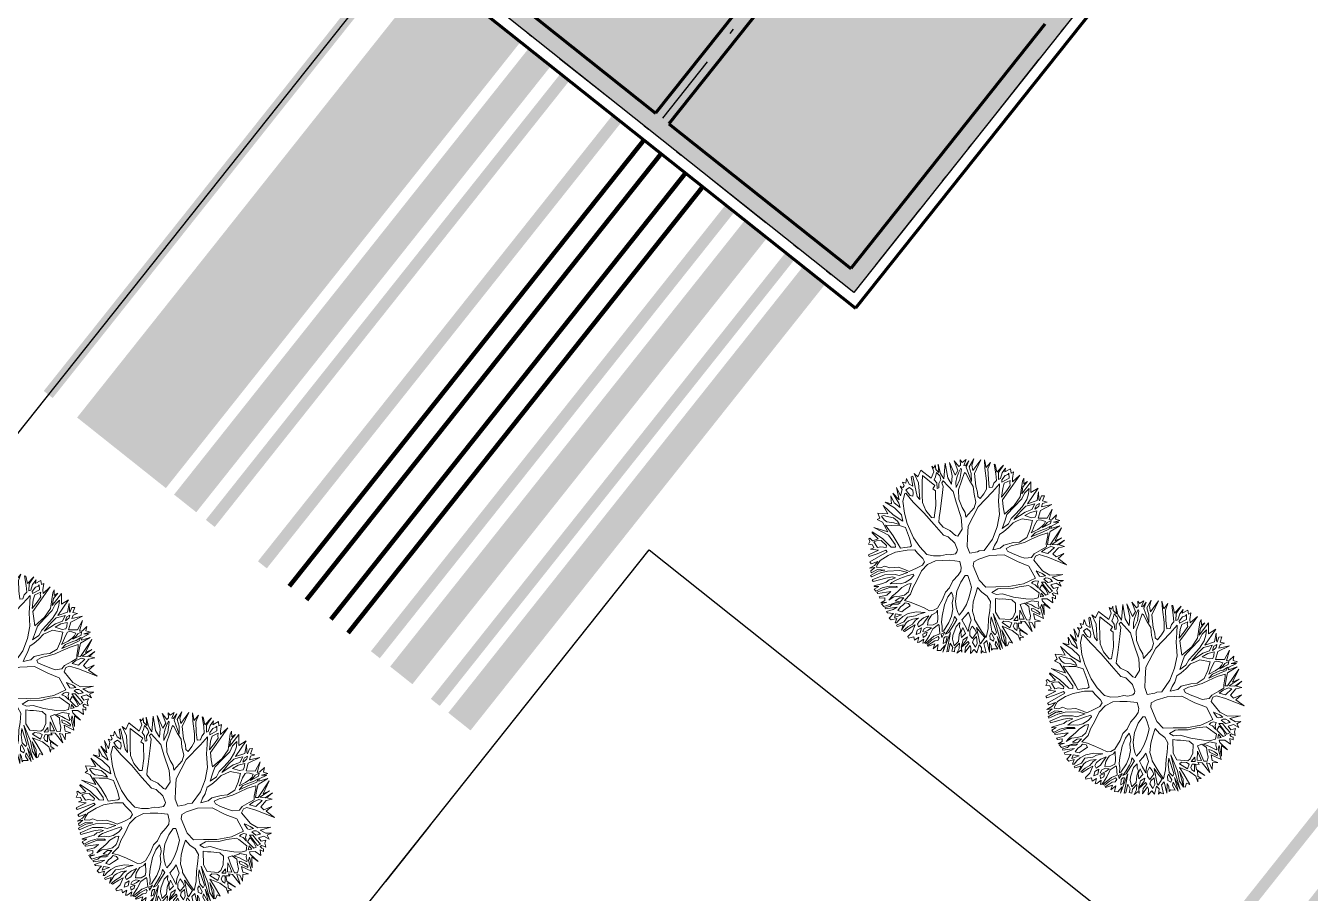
# Model space of a CAD drawing. Header units: metres. Extents: x -664657 to -643449, y -1076720 to -1062383.
# Drawn here: x -657629.28 to -657606.62, y -1068260.28 to -1068244.98 of the extents above; entities that cross this region are included whole.
import ezdxf

# ---------------------------------------------------------------- set-up
doc = ezdxf.new("R2010")
doc.units = ezdxf.units.M
doc.header["$LTSCALE"] = 0.1
doc.linetypes.add('DASHED', pattern=[19.05, 12.7, -6.35])
doc.linetypes.add('DIVIDE', pattern=[31.75, 12.7, -6.35, 0, -6.35, 0, -6.35])
doc.layers.get('0').update_dxf_attribs({"color": 8, "lineweight": 9})
doc.layers.add('AA_THER_silná', color=1, linetype='Continuous', lineweight=70)
doc.layers.add('AA_THER_STAFAZ', color=252, linetype='Continuous', lineweight=0)
for name, color, linetype in [('AA_THER_slabá', 4, 'Continuous'), ('AA_THER_srafy', 52, 'Continuous'), ('AA_THER_ZELEŇ', 53, 'Continuous'), ('AA_THER_čerchovaná', 84, 'DIVIDE'), ('AA_THER_čárkovaná', 5, 'DASHED')]:
    doc.layers.add(name, color=color, linetype=linetype)

# ---------------------------------------------------------------- blocks, each defined once
blk = doc.blocks.new('A$C0C461CEA')
for p, q in [((0.063, 0.606), (-0.009, 0.765)), ((-0.009, 0.765), (0.101, 0.706)), ((0.101, 0.706), (0.094, 0.804)), ((0.094, 0.804), (0.195, 0.61)), ((0.214, 0.725), (0.134, 0.788)), ((0.134, 0.788), (0.212, 0.751)), ((0.191, 0.795), (0.205, 0.826)), ((0.231, 0.749), (0.191, 0.795)), ((0.205, 0.826), (0.247, 0.779)), ((0.212, 0.751), (0.231, 0.749)), ((0.247, 0.779), (0.283, 0.818)), ((0.283, 0.818), (0.273, 0.766)), ((0.273, 0.766), (0.303, 0.735)), ((0.303, 0.735), (0.335, 0.855)), ((0.335, 0.855), (0.332, 0.706)), ((0.448, 0.732), (0.381, 0.832)), ((0.381, 0.832), (0.473, 0.745)), ((0.483, 0.777), (0.463, 0.845)), ((0.463, 0.845), (0.503, 0.812)), ((0.473, 0.745), (0.483, 0.777)), ((0.49, 0.711), (0.491, 0.762)), ((0.491, 0.762), (0.519, 0.739)), ((0.503, 0.812), (0.541, 0.849)), ((0.519, 0.739), (0.518, 0.634)), ((0.541, 0.849), (0.523, 0.775)), ((0.523, 0.775), (0.552, 0.829)), ((0.552, 0.829), (0.55, 0.733)), ((0.572, 0.716), (0.592, 0.82)), ((0.592, 0.82), (0.599, 0.69)), ((0.732, 0.619), (0.623, 0.824)), ((0.623, 0.824), (0.721, 0.691)), ((0.721, 0.691), (0.725, 0.772)), ((0.725, 0.772), (0.739, 0.638)), ((0.773, 0.691), (0.762, 0.79)), ((0.762, 0.79), (0.78, 0.708)), ((0.782, 0.71), (0.826, 0.755)), ((0.826, 0.755), (0.807, 0.687)), ((-0.25, 0.553), (-0.251, 0.627)), ((-0.251, 0.627), (-0.205, 0.61)), ((-0.205, 0.61), (-0.205, 0.641)), ((-0.205, 0.641), (-0.143, 0.596)), ((-0.143, 0.596), (-0.108, 0.579)), ((-0.108, 0.579), (-0.136, 0.688)), ((-0.136, 0.688), (-0.031, 0.479)), ((-0.062, 0.681), (-0.084, 0.71)), ((-0.084, 0.71), (-0.025, 0.681)), ((0.086, 0.573), (-0.062, 0.681)), ((-0.025, 0.681), (-0.029, 0.73)), ((-0.029, 0.73), (-0.001, 0.656)), ((-0.001, 0.656), (0.063, 0.606)), ((0.049, 0.709), (0.1, 0.674)), ((0.071, 0.64), (0.049, 0.709)), ((0.115, 0.58), (0.071, 0.64)), ((0.1, 0.674), (0.148, 0.626)), ((0.148, 0.626), (0.198, 0.54)), ((0.195, 0.61), (0.214, 0.725)), ((0.212, 0.581), (0.226, 0.644)), ((0.226, 0.644), (0.236, 0.684)), ((0.236, 0.684), (0.278, 0.625)), ((0.256, 0.734), (0.28, 0.713)), ((0.257, 0.695), (0.256, 0.734)), ((0.272, 0.676), (0.257, 0.695)), ((0.278, 0.625), (0.267, 0.543)), ((0.291, 0.657), (0.272, 0.676)), ((0.28, 0.713), (0.29, 0.678)), ((0.29, 0.678), (0.291, 0.657)), ((0.298, 0.594), (0.316, 0.668)), ((0.299, 0.519), (0.298, 0.594)), ((0.316, 0.668), (0.354, 0.641)), ((0.332, 0.706), (0.398, 0.641)), ((0.354, 0.641), (0.373, 0.618)), ((0.373, 0.618), (0.359, 0.578)), ((0.398, 0.641), (0.448, 0.732)), ((0.419, 0.639), (0.417, 0.618)), ((0.417, 0.618), (0.449, 0.568)), ((0.438, 0.663), (0.419, 0.639)), ((0.471, 0.697), (0.438, 0.663)), ((0.482, 0.682), (0.471, 0.697)), ((0.492, 0.669), (0.482, 0.682)), ((0.505, 0.682), (0.49, 0.711)), ((0.503, 0.634), (0.492, 0.669)), ((0.512, 0.575), (0.503, 0.634)), ((0.518, 0.634), (0.505, 0.682)), ((0.53, 0.531), (0.539, 0.622)), ((0.539, 0.622), (0.547, 0.66)), ((0.544, 0.723), (0.568, 0.689)), ((0.547, 0.66), (0.544, 0.723)), ((0.55, 0.733), (0.572, 0.716)), ((0.562, 0.609), (0.551, 0.471)), ((0.568, 0.689), (0.562, 0.609)), ((0.6, 0.66), (0.581, 0.563)), ((0.599, 0.69), (0.656, 0.641)), ((0.629, 0.644), (0.6, 0.66)), ((0.699, 0.587), (0.629, 0.644)), ((0.656, 0.641), (0.716, 0.594)), ((0.716, 0.594), (0.732, 0.619)), ((0.739, 0.638), (0.773, 0.691)), ((0.756, 0.617), (0.75, 0.55)), ((0.785, 0.647), (0.756, 0.617)), ((0.78, 0.708), (0.782, 0.71)), ((0.811, 0.549), (0.785, 0.647)), ((0.807, 0.687), (0.84, 0.599)), ((0.84, 0.599), (0.888, 0.613)), ((1.024, 0.679), (0.847, 0.53)), ((0.888, 0.613), (0.897, 0.711)), ((0.897, 0.711), (0.915, 0.627)), ((0.915, 0.627), (1.024, 0.679)), ((-0.394, 0.388), (-0.424, 0.459)), ((-0.424, 0.459), (-0.372, 0.399)), ((-0.386, 0.487), (-0.377, 0.497)), ((-0.28, 0.452), (-0.386, 0.487)), ((-0.377, 0.497), (-0.291, 0.473)), ((-0.291, 0.473), (-0.326, 0.577)), ((-0.326, 0.577), (-0.279, 0.488)), ((-0.256, 0.522), (-0.284, 0.582)), ((-0.284, 0.582), (-0.25, 0.553)), ((-0.209, 0.421), (-0.28, 0.452)), ((-0.279, 0.488), (-0.209, 0.448)), ((-0.207, 0.472), (-0.256, 0.522)), ((-0.215, 0.587), (-0.164, 0.562)), ((-0.208, 0.57), (-0.215, 0.587)), ((-0.212, 0.536), (-0.208, 0.57)), ((-0.186, 0.48), (-0.212, 0.536)), ((-0.209, 0.448), (-0.207, 0.472)), ((-0.163, 0.47), (-0.186, 0.48)), ((-0.164, 0.562), (-0.163, 0.47)), ((-0.134, 0.562), (-0.138, 0.487)), ((-0.138, 0.487), (-0.095, 0.443)), ((-0.111, 0.544), (-0.134, 0.562)), ((-0.084, 0.536), (-0.111, 0.544)), ((-0.095, 0.443), (-0.013, 0.385)), ((-0.05, 0.471), (-0.084, 0.536)), ((-0.013, 0.385), (-0.05, 0.471)), ((-0.031, 0.479), (0.019, 0.379)), ((0.141, 0.467), (0.086, 0.573)), ((0.154, 0.458), (0.115, 0.58)), ((0.175, 0.322), (0.141, 0.467)), ((0.193, 0.345), (0.154, 0.458)), ((0.198, 0.54), (0.234, 0.438)), ((0.236, 0.499), (0.212, 0.581)), ((0.281, 0.388), (0.236, 0.499)), ((0.267, 0.543), (0.281, 0.388)), ((0.359, 0.578), (0.299, 0.519)), ((0.318, 0.477), (0.314, 0.414)), ((0.392, 0.572), (0.318, 0.477)), ((0.469, 0.501), (0.392, 0.572)), ((0.449, 0.568), (0.492, 0.518)), ((0.532, 0.422), (0.469, 0.501)), ((0.492, 0.518), (0.511, 0.491)), ((0.511, 0.491), (0.512, 0.575)), ((0.551, 0.471), (0.53, 0.531)), ((0.574, 0.456), (0.571, 0.374)), ((0.581, 0.563), (0.574, 0.456)), ((0.735, 0.569), (0.699, 0.587)), ((0.736, 0.502), (0.735, 0.569)), ((0.738, 0.409), (0.736, 0.502)), ((0.75, 0.55), (0.759, 0.494)), ((0.759, 0.494), (0.811, 0.549)), ((0.772, 0.454), (0.768, 0.41)), ((0.847, 0.53), (0.772, 0.454)), ((0.955, 0.401), (1.039, 0.454)), ((1.039, 0.454), (1.103, 0.589)), ((1.103, 0.589), (1.074, 0.465)), ((1.074, 0.465), (1.137, 0.506)), ((1.117, 0.447), (1.085, 0.438)), ((1.102, 0.394), (1.117, 0.447)), ((1.137, 0.506), (1.166, 0.562)), ((1.154, 0.472), (1.142, 0.409)), ((1.213, 0.508), (1.154, 0.472)), ((1.166, 0.562), (1.164, 0.508)), ((1.164, 0.508), (1.213, 0.508)), ((1.193, 0.416), (1.206, 0.47)), ((1.206, 0.47), (1.232, 0.441)), ((-0.495, 0.221), (-0.55, 0.309)), ((-0.55, 0.309), (-0.495, 0.256)), ((-0.436, 0.238), (-0.503, 0.376)), ((-0.503, 0.376), (-0.397, 0.235)), ((-0.394, 0.371), (-0.482, 0.412)), ((-0.482, 0.412), (-0.394, 0.388)), ((-0.256, 0.32), (-0.394, 0.371)), ((-0.372, 0.399), (-0.265, 0.347)), ((-0.265, 0.347), (-0.176, 0.312)), ((-0.174, 0.275), (-0.256, 0.32)), ((-0.194, 0.381), (-0.209, 0.421)), ((-0.162, 0.346), (-0.194, 0.381)), ((-0.176, 0.312), (-0.162, 0.346)), ((-0.157, 0.436), (-0.114, 0.321)), ((-0.081, 0.391), (-0.157, 0.436)), ((-0.114, 0.321), (-0.04, 0.095)), ((0.012, 0.333), (-0.081, 0.391)), ((0.154, 0.269), (0.012, 0.333)), ((0.019, 0.379), (0.096, 0.349)), ((0.096, 0.349), (0.175, 0.322)), ((0.24, 0.295), (0.193, 0.345)), ((0.234, 0.438), (0.258, 0.367)), ((0.308, 0.222), (0.24, 0.295)), ((0.258, 0.367), (0.296, 0.309)), ((0.296, 0.309), (0.308, 0.222)), ((0.314, 0.414), (0.309, 0.363)), ((0.309, 0.363), (0.334, 0.286)), ((0.513, 0.258), (0.54, 0.324)), ((0.54, 0.324), (0.532, 0.422)), ((0.571, 0.374), (0.551, 0.283)), ((0.731, 0.289), (0.76, 0.363)), ((0.76, 0.363), (0.738, 0.409)), ((0.768, 0.41), (0.8, 0.37)), ((0.8, 0.37), (0.955, 0.401)), ((0.943, 0.354), (0.922, 0.336)), ((0.922, 0.336), (0.992, 0.342)), ((0.983, 0.384), (0.943, 0.354)), ((1.022, 0.404), (0.983, 0.384)), ((0.992, 0.342), (1.008, 0.359)), ((1.008, 0.359), (1.022, 0.404)), ((1.04, 0.305), (1.019, 0.28)), ((1.065, 0.28), (1.04, 0.305)), ((1.06, 0.421), (1.046, 0.396)), ((1.046, 0.396), (1.046, 0.37)), ((1.046, 0.37), (1.102, 0.394)), ((1.085, 0.438), (1.06, 0.421)), ((1.084, 0.364), (1.065, 0.329)), ((1.065, 0.329), (1.216, 0.353)), ((1.151, 0.377), (1.084, 0.364)), ((1.115, 0.327), (1.094, 0.318)), ((1.094, 0.318), (1.123, 0.272)), ((1.157, 0.334), (1.115, 0.327)), ((1.123, 0.272), (1.221, 0.303)), ((1.142, 0.409), (1.193, 0.416)), ((1.216, 0.393), (1.151, 0.377)), ((1.223, 0.332), (1.157, 0.334)), ((1.216, 0.353), (1.216, 0.393)), ((1.221, 0.303), (1.223, 0.332)), ((1.232, 0.441), (1.276, 0.429)), ((1.265, 0.299), (1.236, 0.242)), ((1.276, 0.429), (1.239, 0.399)), ((1.239, 0.399), (1.239, 0.378)), ((1.239, 0.378), (1.266, 0.383)), ((1.336, 0.335), (1.265, 0.299)), ((1.266, 0.383), (1.281, 0.398)), ((1.308, 0.383), (1.275, 0.358)), ((1.275, 0.358), (1.336, 0.335)), ((1.281, 0.398), (1.308, 0.383)), ((-0.612, 0.165), (-0.577, 0.172)), ((-0.557, 0.142), (-0.612, 0.165)), ((-0.577, 0.172), (-0.583, 0.229)), ((-0.583, 0.229), (-0.536, 0.174)), ((-0.526, 0.187), (-0.556, 0.247)), ((-0.556, 0.247), (-0.505, 0.187)), ((-0.536, 0.174), (-0.526, 0.187)), ((-0.505, 0.187), (-0.335, 0.163)), ((-0.495, 0.256), (-0.436, 0.238)), ((-0.415, 0.205), (-0.495, 0.221)), ((-0.444, 0.15), (-0.46, 0.141)), ((-0.353, 0.149), (-0.444, 0.15)), ((-0.335, 0.163), (-0.415, 0.205)), ((-0.397, 0.235), (-0.263, 0.181)), ((-0.273, 0.155), (-0.353, 0.149)), ((-0.191, 0.121), (-0.273, 0.155)), ((-0.263, 0.181), (-0.194, 0.167)), ((-0.194, 0.167), (-0.145, 0.146)), ((-0.142, 0.224), (-0.174, 0.275)), ((-0.145, 0.146), (-0.114, 0.159)), ((-0.114, 0.159), (-0.142, 0.224)), ((0.266, 0.178), (0.154, 0.269)), ((0.364, 0.065), (0.266, 0.178)), ((0.334, 0.286), (0.348, 0.221)), ((0.348, 0.221), (0.354, 0.16)), ((0.354, 0.16), (0.409, 0.103)), ((0.485, 0.148), (0.513, 0.258)), ((0.498, 0.096), (0.485, 0.148)), ((0.534, 0.218), (0.533, 0.155)), ((0.533, 0.155), (0.567, 0.153)), ((0.551, 0.283), (0.534, 0.218)), ((0.567, 0.153), (0.619, 0.192)), ((0.726, 0.197), (0.588, 0.099)), ((0.619, 0.192), (0.694, 0.255)), ((0.694, 0.255), (0.731, 0.289)), ((0.834, 0.289), (0.726, 0.197)), ((0.992, 0.29), (0.834, 0.289)), ((0.985, 0.138), (0.99, 0.219)), ((0.99, 0.219), (0.992, 0.29)), ((1.029, 0.181), (0.99, 0.078)), ((1.019, 0.28), (1.014, 0.25)), ((1.014, 0.25), (1.022, 0.223)), ((1.022, 0.223), (1.057, 0.251)), ((1.054, 0.196), (1.029, 0.181)), ((1.161, 0.247), (1.054, 0.196)), ((1.057, 0.251), (1.11, 0.266)), ((1.11, 0.266), (1.065, 0.28)), ((1.15, 0.081), (1.193, 0.151)), ((1.207, 0.21), (1.161, 0.247)), ((1.221, 0.277), (1.173, 0.268)), ((1.173, 0.268), (1.209, 0.239)), ((1.193, 0.151), (1.207, 0.21)), ((1.249, 0.194), (1.201, 0.132)), ((1.209, 0.239), (1.221, 0.277)), ((1.236, 0.242), (1.263, 0.236)), ((1.268, 0.179), (1.249, 0.194)), ((1.263, 0.236), (1.379, 0.275)), ((1.314, 0.169), (1.268, 0.179)), ((1.277, 0.128), (1.319, 0.158)), ((1.411, 0.18), (1.289, 0.213)), ((1.289, 0.213), (1.317, 0.184)), ((1.379, 0.275), (1.301, 0.236)), ((1.301, 0.236), (1.411, 0.18)), ((1.319, 0.158), (1.314, 0.169)), ((1.317, 0.184), (1.443, 0.155)), ((1.367, 0.149), (1.327, 0.131)), ((1.443, 0.155), (1.34, 0.081)), ((1.384, 0.138), (1.367, 0.149)), ((-0.493, -0.002), (-0.644, 0.041)), ((-0.644, 0.041), (-0.485, 0.03)), ((-0.635, 0.101), (-0.551, 0.117)), ((-0.519, 0.086), (-0.635, 0.101)), ((-0.551, 0.117), (-0.557, 0.142)), ((-0.509, 0.126), (-0.526, 0.126)), ((-0.526, 0.126), (-0.492, 0.08)), ((-0.485, 0.03), (-0.519, 0.086)), ((-0.416, 0.057), (-0.509, 0.126)), ((-0.492, 0.08), (-0.453, 0.038)), ((-0.46, 0.141), (-0.318, -0.013)), ((-0.453, 0.038), (-0.411, 0.003)), ((-0.354, -0.026), (-0.416, 0.057)), ((-0.411, 0.003), (-0.354, -0.026)), ((-0.099, 0.096), (-0.191, 0.121)), ((-0.05, 0.048), (-0.099, 0.096)), ((0, -0.086), (-0.05, 0.048)), ((-0.04, 0.095), (0.101, -0.11)), ((0.435, -0.079), (0.364, 0.065)), ((0.409, 0.103), (0.439, 0.053)), ((0.439, 0.053), (0.476, 0.01)), ((0.476, 0.01), (0.498, 0.096)), ((0.588, 0.099), (0.514, -0.053)), ((0.934, -0.024), (0.985, 0.138)), ((0.99, 0.078), (0.966, -0.017)), ((1.064, -0.035), (1.15, 0.081)), ((1.184, 0.044), (1.176, -0.007)), ((1.242, 0.072), (1.184, 0.044)), ((1.201, 0.118), (1.192, 0.06)), ((1.192, 0.06), (1.242, 0.105)), ((1.201, 0.132), (1.201, 0.118)), ((1.242, 0.105), (1.277, 0.128)), ((1.297, 0.051), (1.242, 0.072)), ((1.294, 0.108), (1.276, 0.086)), ((1.276, 0.086), (1.305, 0.077)), ((1.327, 0.131), (1.294, 0.108)), ((1.347, 0.037), (1.297, 0.051)), ((1.305, 0.077), (1.384, 0.138)), ((1.34, 0.081), (1.406, 0.061)), ((1.386, 0.006), (1.347, 0.037)), ((1.367, -0.026), (1.386, 0.006)), ((1.421, 0.016), (1.398, -0.011)), ((1.406, 0.061), (1.454, 0.109)), ((1.495, 0.013), (1.421, 0.016)), ((1.454, 0.109), (1.431, 0.05)), ((1.431, 0.05), (1.495, 0.013)), ((-0.701, -0.157), (-0.672, -0.144)), ((-0.672, -0.144), (-0.697, -0.115)), ((-0.697, -0.115), (-0.649, -0.134)), ((-0.599, -0.118), (-0.687, -0.081)), ((-0.687, -0.081), (-0.582, -0.108)), ((-0.508, -0.101), (-0.659, -0.004)), ((-0.659, -0.004), (-0.5, -0.057)), ((-0.649, -0.134), (-0.599, -0.118)), ((-0.561, -0.129), (-0.611, -0.142)), ((-0.611, -0.142), (-0.575, -0.175)), ((-0.582, -0.108), (-0.544, -0.105)), ((-0.519, -0.137), (-0.561, -0.129)), ((-0.544, -0.105), (-0.508, -0.101)), ((-0.491, -0.179), (-0.519, -0.137)), ((-0.5, -0.057), (-0.412, -0.054)), ((-0.412, -0.054), (-0.493, -0.002)), ((-0.33, -0.078), (-0.491, -0.12)), ((-0.491, -0.12), (-0.481, -0.145)), ((-0.481, -0.145), (-0.435, -0.149)), ((-0.208, -0.104), (-0.33, -0.078)), ((-0.318, -0.013), (-0.221, -0.06)), ((-0.221, -0.06), (-0.118, -0.072)), ((-0.023, -0.134), (-0.208, -0.104)), ((-0.118, -0.072), (-0.051, -0.067)), ((-0.051, -0.067), (0, -0.086)), ((0.101, -0.19), (-0.023, -0.134)), ((0.101, -0.11), (0.215, -0.18)), ((0.412, -0.132), (0.435, -0.079)), ((0.412, -0.157), (0.412, -0.132)), ((0.514, -0.053), (0.492, -0.182)), ((0.864, -0.159), (0.934, -0.024)), ((0.908, -0.119), (0.897, -0.15)), ((0.966, -0.017), (0.908, -0.119)), ((0.946, -0.198), (0.973, -0.127)), ((0.973, -0.127), (1.064, -0.035)), ((1.084, -0.067), (1.026, -0.151)), ((1.138, -0.047), (1.084, -0.067)), ((1.225, -0.095), (1.138, -0.047)), ((1.176, -0.007), (1.277, -0.02)), ((1.271, -0.153), (1.225, -0.095)), ((1.231, -0.04), (1.321, -0.091)), ((1.289, -0.041), (1.231, -0.04)), ((1.277, -0.02), (1.367, -0.026)), ((1.324, -0.116), (1.277, -0.096)), ((1.277, -0.096), (1.303, -0.157)), ((1.346, -0.047), (1.289, -0.041)), ((1.303, -0.157), (1.324, -0.116)), ((1.321, -0.091), (1.346, -0.047)), ((1.347, -0.14), (1.333, -0.161)), ((1.374, -0.053), (1.346, -0.093)), ((1.346, -0.093), (1.374, -0.091)), ((1.368, -0.148), (1.347, -0.14)), ((1.374, -0.091), (1.353, -0.129)), ((1.353, -0.129), (1.41, -0.147)), ((1.514, -0.029), (1.374, -0.053)), ((1.398, -0.011), (1.514, -0.029)), ((1.41, -0.147), (1.519, -0.094)), ((1.519, -0.094), (1.431, -0.145)), ((1.431, -0.145), (1.486, -0.17)), ((-0.721, -0.288), (-0.583, -0.227)), ((-0.67, -0.354), (-0.721, -0.288)), ((-0.634, -0.167), (-0.701, -0.157)), ((-0.49, -0.229), (-0.658, -0.302)), ((-0.583, -0.227), (-0.634, -0.167)), ((-0.575, -0.175), (-0.552, -0.204)), ((-0.552, -0.204), (-0.506, -0.197)), ((-0.506, -0.197), (-0.448, -0.22)), ((-0.444, -0.203), (-0.491, -0.179)), ((-0.465, -0.267), (-0.49, -0.229)), ((-0.431, -0.251), (-0.465, -0.267)), ((-0.448, -0.22), (-0.444, -0.203)), ((-0.435, -0.149), (-0.35, -0.207)), ((-0.402, -0.266), (-0.431, -0.251)), ((-0.281, -0.328), (-0.402, -0.266)), ((-0.35, -0.207), (-0.2, -0.314)), ((0.046, -0.318), (0.128, -0.29)), ((0.147, -0.271), (0.101, -0.19)), ((0.128, -0.29), (0.147, -0.271)), ((0.215, -0.18), (0.302, -0.23)), ((0.302, -0.23), (0.386, -0.241)), ((0.386, -0.241), (0.412, -0.157)), ((0.492, -0.182), (0.493, -0.246)), ((0.493, -0.246), (0.533, -0.274)), ((0.533, -0.274), (0.71, -0.29)), ((0.71, -0.29), (0.814, -0.262)), ((0.814, -0.262), (0.864, -0.159)), ((0.897, -0.15), (0.901, -0.228)), ((0.901, -0.228), (0.946, -0.198)), ((0.914, -0.295), (0.987, -0.292)), ((1.009, -0.187), (0.98, -0.225)), ((0.98, -0.225), (1.12, -0.297)), ((0.987, -0.292), (1.076, -0.35)), ((1.026, -0.151), (1.009, -0.187)), ((1.12, -0.297), (1.208, -0.294)), ((1.208, -0.294), (1.276, -0.187)), ((1.287, -0.212), (1.256, -0.26)), ((1.256, -0.26), (1.262, -0.288)), ((1.262, -0.288), (1.356, -0.236)), ((1.276, -0.187), (1.271, -0.153)), ((1.318, -0.192), (1.287, -0.212)), ((1.394, -0.229), (1.298, -0.308)), ((1.356, -0.236), (1.318, -0.192)), ((1.333, -0.161), (1.36, -0.194)), ((1.36, -0.194), (1.389, -0.194)), ((1.4, -0.166), (1.368, -0.148)), ((1.389, -0.194), (1.421, -0.179)), ((1.476, -0.191), (1.394, -0.229)), ((1.421, -0.179), (1.4, -0.166)), ((1.541, -0.201), (1.476, -0.191)), ((1.486, -0.17), (1.527, -0.148)), ((1.527, -0.148), (1.511, -0.184)), ((1.511, -0.184), (1.541, -0.201)), ((-0.722, -0.374), (-0.67, -0.354)), ((-0.605, -0.381), (-0.722, -0.374)), ((-0.705, -0.422), (-0.705, -0.403)), ((-0.705, -0.403), (-0.475, -0.468)), ((-0.602, -0.457), (-0.705, -0.422)), ((-0.658, -0.302), (-0.588, -0.343)), ((-0.429, -0.459), (-0.605, -0.381)), ((-0.588, -0.343), (-0.459, -0.411)), ((-0.459, -0.411), (-0.383, -0.446)), ((-0.284, -0.456), (-0.182, -0.436)), ((-0.167, -0.411), (-0.281, -0.328)), ((-0.2, -0.314), (-0.141, -0.358)), ((-0.182, -0.436), (-0.167, -0.411)), ((-0.141, -0.358), (-0.098, -0.387)), ((0.06, -0.41), (-0.099, -0.448)), ((-0.098, -0.387), (-0.025, -0.371)), ((-0.025, -0.371), (0.046, -0.318)), ((0.101, -0.37), (0.06, -0.41)), ((0.202, -0.337), (0.101, -0.37)), ((0.284, -0.347), (0.202, -0.337)), ((0.301, -0.364), (0.284, -0.347)), ((0.295, -0.448), (0.313, -0.389)), ((0.313, -0.389), (0.301, -0.364)), ((0.414, -0.386), (0.348, -0.481)), ((0.482, -0.404), (0.414, -0.386)), ((0.518, -0.429), (0.482, -0.404)), ((0.544, -0.477), (0.518, -0.429)), ((0.601, -0.382), (0.587, -0.408)), ((0.587, -0.408), (0.628, -0.487)), ((0.66, -0.39), (0.601, -0.382)), ((0.74, -0.406), (0.66, -0.39)), ((0.768, -0.431), (0.74, -0.406)), ((0.831, -0.489), (0.768, -0.431)), ((0.773, -0.347), (0.846, -0.329)), ((0.833, -0.407), (0.773, -0.347)), ((0.896, -0.469), (0.833, -0.407)), ((0.846, -0.329), (0.914, -0.295)), ((1.076, -0.35), (1.146, -0.402)), ((1.322, -0.346), (1.122, -0.328)), ((1.122, -0.328), (1.314, -0.377)), ((1.146, -0.366), (1.331, -0.398)), ((1.205, -0.406), (1.146, -0.366)), ((1.146, -0.402), (1.247, -0.462)), ((1.293, -0.438), (1.205, -0.406)), ((1.35, -0.423), (1.293, -0.438)), ((1.298, -0.308), (1.389, -0.301)), ((1.314, -0.377), (1.526, -0.421)), ((1.436, -0.382), (1.322, -0.346)), ((1.331, -0.398), (1.35, -0.423)), ((1.439, -0.334), (1.334, -0.329)), ((1.334, -0.329), (1.521, -0.375)), ((1.526, -0.421), (1.375, -0.412)), ((1.375, -0.412), (1.53, -0.449)), ((1.389, -0.301), (1.527, -0.295)), ((1.521, -0.375), (1.436, -0.382)), ((1.513, -0.369), (1.439, -0.334)), ((1.527, -0.295), (1.496, -0.321)), ((1.496, -0.321), (1.528, -0.358)), ((1.528, -0.358), (1.513, -0.369)), ((-0.671, -0.512), (-0.715, -0.477)), ((-0.715, -0.477), (-0.643, -0.483)), ((-0.697, -0.539), (-0.671, -0.512)), ((-0.651, -0.541), (-0.697, -0.539)), ((-0.67, -0.585), (-0.643, -0.564)), ((-0.628, -0.583), (-0.67, -0.585)), ((-0.643, -0.564), (-0.651, -0.541)), ((-0.643, -0.483), (-0.602, -0.457)), ((-0.569, -0.633), (-0.628, -0.583)), ((-0.562, -0.478), (-0.608, -0.497)), ((-0.608, -0.497), (-0.603, -0.545)), ((-0.603, -0.545), (-0.555, -0.54)), ((-0.569, -0.566), (-0.571, -0.578)), ((-0.571, -0.578), (-0.503, -0.638)), ((-0.439, -0.537), (-0.569, -0.566)), ((-0.528, -0.49), (-0.562, -0.478)), ((-0.555, -0.54), (-0.523, -0.534)), ((-0.5, -0.512), (-0.528, -0.49)), ((-0.523, -0.534), (-0.5, -0.512)), ((-0.475, -0.468), (-0.429, -0.459)), ((-0.274, -0.489), (-0.439, -0.537)), ((-0.383, -0.446), (-0.284, -0.456)), ((-0.099, -0.448), (-0.274, -0.489)), ((0.215, -0.623), (0.252, -0.551)), ((0.252, -0.551), (0.271, -0.484)), ((0.271, -0.484), (0.295, -0.448)), ((0.309, -0.559), (0.276, -0.629)), ((0.348, -0.481), (0.309, -0.559)), ((0.574, -0.561), (0.544, -0.477)), ((0.627, -0.632), (0.574, -0.561)), ((0.628, -0.487), (0.7, -0.576)), ((0.7, -0.576), (0.793, -0.643)), ((0.885, -0.552), (0.831, -0.489)), ((0.927, -0.618), (0.885, -0.552)), ((0.987, -0.527), (0.896, -0.469)), ((0.973, -0.572), (1.072, -0.589)), ((0.997, -0.622), (0.973, -0.572)), ((1.063, -0.541), (0.987, -0.527)), ((1.084, -0.55), (1.063, -0.541)), ((1.072, -0.589), (1.119, -0.642)), ((1.24, -0.542), (1.084, -0.55)), ((1.271, -0.556), (1.173, -0.572)), ((1.173, -0.572), (1.345, -0.623)), ((1.328, -0.531), (1.24, -0.542)), ((1.247, -0.462), (1.328, -0.531)), ((1.32, -0.545), (1.271, -0.556)), ((1.308, -0.455), (1.382, -0.454)), ((1.323, -0.478), (1.308, -0.455)), ((1.362, -0.62), (1.32, -0.545)), ((1.367, -0.498), (1.323, -0.478)), ((1.492, -0.575), (1.361, -0.539)), ((1.361, -0.539), (1.376, -0.585)), ((1.403, -0.475), (1.367, -0.498)), ((1.376, -0.585), (1.48, -0.613)), ((1.382, -0.454), (1.403, -0.475)), ((1.434, -0.521), (1.395, -0.521)), ((1.395, -0.521), (1.492, -0.575)), ((1.53, -0.449), (1.415, -0.452)), ((1.415, -0.452), (1.445, -0.477)), ((1.485, -0.543), (1.434, -0.521)), ((1.445, -0.477), (1.505, -0.474)), ((1.505, -0.474), (1.477, -0.522)), ((1.477, -0.522), (1.485, -0.543)), ((-0.537, -0.67), (-0.676, -0.63)), ((-0.676, -0.63), (-0.569, -0.633)), ((-0.639, -0.698), (-0.537, -0.67)), ((-0.507, -0.691), (-0.639, -0.698)), ((-0.54, -0.767), (-0.622, -0.732)), ((-0.622, -0.732), (-0.532, -0.735)), ((-0.532, -0.735), (-0.456, -0.699)), ((-0.456, -0.699), (-0.507, -0.691)), ((-0.503, -0.638), (-0.373, -0.687)), ((-0.374, -0.724), (-0.483, -0.76)), ((-0.302, -0.746), (-0.374, -0.724)), ((-0.373, -0.687), (-0.256, -0.714)), ((-0.256, -0.714), (-0.076, -0.727)), ((-0.076, -0.727), (0.048, -0.713)), ((0.048, -0.713), (0.165, -0.682)), ((0.165, -0.682), (0.215, -0.623)), ((0.276, -0.629), (0.273, -0.73)), ((0.273, -0.73), (0.303, -0.824)), ((0.648, -0.697), (0.627, -0.632)), ((0.706, -0.765), (0.648, -0.697)), ((0.68, -0.635), (0.71, -0.698)), ((0.723, -0.641), (0.68, -0.635)), ((0.71, -0.698), (0.771, -0.775)), ((0.755, -0.654), (0.723, -0.641)), ((0.793, -0.687), (0.755, -0.654)), ((0.793, -0.643), (0.86, -0.669)), ((0.861, -0.713), (0.793, -0.687)), ((0.86, -0.669), (0.919, -0.683)), ((0.923, -0.765), (0.861, -0.713)), ((0.919, -0.683), (0.953, -0.683)), ((0.953, -0.683), (0.927, -0.618)), ((0.943, -0.738), (0.987, -0.729)), ((0.987, -0.729), (1.026, -0.796)), ((1.018, -0.681), (0.997, -0.622)), ((1.087, -0.68), (1.018, -0.681)), ((1.033, -0.716), (1.053, -0.774)), ((1.078, -0.743), (1.033, -0.716)), ((1.171, -0.679), (1.087, -0.68)), ((1.099, -0.713), (1.174, -0.717)), ((1.139, -0.759), (1.099, -0.713)), ((1.119, -0.642), (1.171, -0.679)), ((1.135, -0.61), (1.181, -0.601)), ((1.169, -0.658), (1.135, -0.61)), ((1.218, -0.683), (1.169, -0.658)), ((1.174, -0.717), (1.193, -0.78)), ((1.181, -0.601), (1.228, -0.603)), ((1.262, -0.674), (1.218, -0.683)), ((1.22, -0.716), (1.225, -0.775)), ((1.246, -0.741), (1.22, -0.716)), ((1.228, -0.603), (1.262, -0.674)), ((1.339, -0.652), (1.266, -0.621)), ((1.266, -0.621), (1.279, -0.67)), ((1.292, -0.73), (1.269, -0.733)), ((1.269, -0.733), (1.293, -0.833)), ((1.279, -0.67), (1.304, -0.696)), ((1.314, -0.791), (1.292, -0.73)), ((1.304, -0.696), (1.367, -0.69)), ((1.351, -0.74), (1.321, -0.736)), ((1.321, -0.736), (1.366, -0.826)), ((1.367, -0.69), (1.339, -0.652)), ((1.345, -0.623), (1.362, -0.62)), ((1.404, -0.631), (1.364, -0.641)), ((1.364, -0.641), (1.432, -0.706)), ((1.432, -0.706), (1.386, -0.715)), ((1.386, -0.715), (1.406, -0.775)), ((1.457, -0.664), (1.404, -0.631)), ((1.461, -0.634), (1.444, -0.636)), ((1.444, -0.636), (1.457, -0.664)), ((1.48, -0.613), (1.461, -0.634)), ((-0.483, -0.76), (-0.59, -0.822)), ((-0.59, -0.822), (-0.54, -0.767)), ((-0.568, -0.862), (-0.416, -0.81)), ((-0.457, -0.859), (-0.568, -0.862)), ((-0.519, -0.958), (-0.457, -0.859)), ((-0.388, -0.824), (-0.446, -0.892)), ((-0.416, -0.81), (-0.302, -0.746)), ((-0.329, -0.8), (-0.388, -0.824)), ((-0.381, -0.913), (-0.335, -0.847)), ((-0.335, -0.847), (-0.287, -0.798)), ((-0.287, -0.798), (-0.329, -0.8)), ((-0.283, -0.813), (-0.322, -0.887)), ((-0.221, -0.753), (-0.283, -0.813)), ((-0.092, -0.771), (-0.221, -0.753)), ((-0.004, -0.791), (-0.092, -0.771)), ((-0.04, -0.918), (-0.024, -0.869)), ((0.014, -0.86), (-0.027, -0.987)), ((-0.024, -0.869), (-0.002, -0.812)), ((-0.002, -0.812), (-0.004, -0.791)), ((0.055, -0.78), (0.014, -0.86)), ((0.103, -0.771), (0.055, -0.78)), ((0.185, -0.745), (0.103, -0.771)), ((0.227, -0.745), (0.185, -0.745)), ((0.25, -0.786), (0.227, -0.745)), ((0.243, -0.953), (0.249, -0.862)), ((0.249, -0.862), (0.25, -0.786)), ((0.303, -0.824), (0.376, -0.924)), ((0.766, -0.864), (0.706, -0.765)), ((0.766, -0.918), (0.766, -0.864)), ((0.771, -0.775), (0.873, -0.86)), ((0.789, -0.874), (0.884, -0.921)), ((0.804, -0.903), (0.789, -0.874)), ((0.873, -0.86), (0.932, -0.9)), ((0.975, -0.826), (0.923, -0.765)), ((0.979, -0.769), (0.943, -0.738)), ((1.031, -0.928), (0.975, -0.826)), ((1.005, -0.804), (0.979, -0.769)), ((1.045, -0.869), (1.005, -0.804)), ((1.026, -0.796), (1.051, -0.84)), ((1.075, -0.925), (1.045, -0.869)), ((1.051, -0.84), (1.075, -0.882)), ((1.053, -0.774), (1.127, -0.856)), ((1.075, -0.882), (1.075, -0.925)), ((1.111, -0.744), (1.078, -0.743)), ((1.259, -1.006), (1.085, -0.865)), ((1.085, -0.865), (1.242, -1.046)), ((1.151, -0.786), (1.111, -0.744)), ((1.127, -0.856), (1.163, -0.878)), ((1.193, -0.78), (1.139, -0.759)), ((1.217, -0.83), (1.151, -0.786)), ((1.163, -0.878), (1.239, -0.897)), ((1.239, -0.897), (1.217, -0.83)), ((1.225, -0.775), (1.289, -0.835)), ((1.293, -0.863), (1.24, -0.831)), ((1.24, -0.831), (1.264, -0.903)), ((1.269, -0.792), (1.246, -0.741)), ((1.289, -0.835), (1.269, -0.792)), ((1.293, -0.833), (1.345, -0.856)), ((1.327, -0.913), (1.293, -0.863)), ((1.366, -0.826), (1.314, -0.791)), ((1.345, -0.856), (1.318, -0.856)), ((1.318, -0.856), (1.327, -0.913)), ((1.406, -0.775), (1.351, -0.74)), ((-0.458, -0.964), (-0.519, -0.958)), ((-0.463, -0.909), (-0.469, -0.936)), ((-0.469, -0.936), (-0.415, -0.93)), ((-0.446, -0.892), (-0.463, -0.909)), ((-0.456, -0.999), (-0.458, -0.964)), ((-0.402, -0.959), (-0.456, -0.999)), ((-0.415, -0.93), (-0.381, -0.913)), ((-0.275, -0.955), (-0.402, -0.959)), ((-0.396, -1.075), (-0.275, -0.955)), ((-0.237, -0.968), (-0.396, -1.075)), ((-0.322, -0.887), (-0.355, -0.942)), ((-0.355, -0.942), (-0.206, -0.924)), ((-0.105, -0.95), (-0.237, -0.968)), ((-0.235, -1.047), (-0.102, -1.004)), ((-0.206, -0.924), (-0.095, -0.918)), ((-0.078, -0.962), (-0.105, -0.95)), ((-0.102, -1.004), (-0.078, -0.962)), ((-0.095, -0.918), (-0.04, -0.918)), ((-0.027, -0.987), (-0.034, -1.08)), ((0.142, -1.04), (0.206, -0.982)), ((0.246, -0.974), (0.184, -1.043)), ((0.206, -0.982), (0.243, -0.953)), ((0.23, -1.077), (0.246, -0.974)), ((0.277, -0.999), (0.264, -1.085)), ((0.292, -0.925), (0.277, -0.999)), ((0.309, -0.927), (0.292, -0.925)), ((0.33, -0.981), (0.309, -0.927)), ((0.333, -1.053), (0.33, -0.981)), ((0.374, -0.999), (0.362, -1.036)), ((0.41, -1.033), (0.374, -0.999)), ((0.376, -0.924), (0.427, -1.003)), ((0.427, -1.003), (0.48, -1.062)), ((0.631, -1.046), (0.693, -0.999)), ((0.746, -1.013), (0.692, -1.098)), ((0.693, -0.999), (0.75, -0.958)), ((0.726, -1.085), (0.746, -1.013)), ((0.75, -0.958), (0.766, -0.918)), ((0.79, -1.059), (0.793, -1.031)), ((0.793, -1.031), (0.796, -0.994)), ((0.796, -0.994), (0.85, -1.098)), ((0.804, -0.956), (0.804, -0.903)), ((0.813, -0.977), (0.804, -0.956)), ((0.841, -1.024), (0.813, -0.977)), ((0.885, -1.058), (0.841, -1.024)), ((0.884, -0.921), (0.914, -0.946)), ((0.914, -0.998), (0.885, -1.058)), ((0.906, -1.064), (0.934, -1.03)), ((0.914, -0.946), (0.914, -0.998)), ((0.932, -0.9), (0.98, -0.916)), ((0.934, -1.03), (0.94, -1.076)), ((0.939, -0.942), (0.95, -1.023)), ((0.95, -0.942), (0.939, -0.942)), ((1.04, -0.98), (0.95, -0.942)), ((0.95, -1.023), (1.001, -1.095)), ((0.98, -0.916), (1.029, -0.945)), ((1.029, -0.945), (1.031, -0.928)), ((1.032, -1.052), (1.04, -0.98)), ((1.05, -0.921), (1.086, -0.98)), ((1.051, -0.97), (1.05, -0.921)), ((1.086, -0.98), (1.051, -0.97)), ((1.059, -1.012), (1.058, -1.092)), ((1.08, -1.009), (1.059, -1.012)), ((1.097, -1.037), (1.08, -1.009)), ((1.098, -0.94), (1.107, -0.921)), ((1.105, -0.963), (1.098, -0.94)), ((1.156, -0.996), (1.105, -0.963)), ((1.107, -0.921), (1.156, -0.965)), ((1.156, -0.965), (1.156, -0.996)), ((1.242, -1.046), (1.185, -0.992)), ((1.185, -0.992), (1.213, -1.063)), ((1.249, -0.922), (1.189, -0.924)), ((1.189, -0.924), (1.265, -0.987)), ((1.281, -0.953), (1.249, -0.922)), ((1.265, -0.987), (1.259, -1.006)), ((1.264, -0.903), (1.302, -0.93)), ((1.302, -0.93), (1.281, -0.953)), ((-0.36, -1.114), (-0.235, -1.047)), ((-0.351, -1.121), (-0.36, -1.114)), ((-0.255, -1.094), (-0.351, -1.121)), ((-0.305, -1.172), (-0.267, -1.159)), ((-0.305, -1.187), (-0.305, -1.172)), ((-0.267, -1.159), (-0.255, -1.094)), ((-0.242, -1.119), (-0.248, -1.151)), ((-0.248, -1.151), (-0.172, -1.146)), ((-0.222, -1.071), (-0.242, -1.119)), ((-0.142, -1.045), (-0.222, -1.071)), ((-0.141, -1.15), (-0.193, -1.224)), ((-0.172, -1.146), (-0.16, -1.106)), ((-0.16, -1.106), (-0.125, -1.059)), ((-0.146, -1.278), (-0.141, -1.15)), ((-0.125, -1.059), (-0.142, -1.045)), ((-0.098, -1.074), (-0.109, -1.185)), ((-0.075, -1.069), (-0.098, -1.074)), ((-0.066, -1.3), (-0.075, -1.069)), ((-0.034, -1.08), (-0.027, -1.189)), ((0.051, -1.215), (0.056, -1.171)), ((0.056, -1.171), (0.102, -1.129)), ((0.102, -1.129), (0.142, -1.04)), ((0.122, -1.171), (0.102, -1.252)), ((0.184, -1.043), (0.122, -1.171)), ((0.143, -1.221), (0.197, -1.113)), ((0.207, -1.153), (0.183, -1.225)), ((0.197, -1.113), (0.23, -1.077)), ((0.232, -1.127), (0.207, -1.153)), ((0.219, -1.203), (0.227, -1.18)), ((0.227, -1.18), (0.232, -1.127)), ((0.264, -1.085), (0.258, -1.15)), ((0.258, -1.15), (0.261, -1.188)), ((0.267, -1.213), (0.294, -1.15)), ((0.325, -1.162), (0.284, -1.234)), ((0.294, -1.15), (0.321, -1.112)), ((0.297, -1.24), (0.34, -1.156)), ((0.321, -1.112), (0.333, -1.053)), ((0.34, -1.156), (0.325, -1.162)), ((0.362, -1.036), (0.365, -1.114)), ((0.365, -1.114), (0.382, -1.166)), ((0.382, -1.166), (0.395, -1.216)), ((0.444, -1.071), (0.41, -1.033)), ((0.443, -1.184), (0.457, -1.127)), ((0.457, -1.127), (0.444, -1.071)), ((0.48, -1.148), (0.458, -1.192)), ((0.48, -1.062), (0.512, -1.16)), ((0.5, -1.209), (0.48, -1.148)), ((0.512, -1.16), (0.558, -1.109)), ((0.564, -1.133), (0.538, -1.164)), ((0.538, -1.164), (0.551, -1.2)), ((0.558, -1.109), (0.631, -1.046)), ((0.596, -1.13), (0.564, -1.133)), ((0.603, -1.193), (0.596, -1.13)), ((0.692, -1.098), (0.664, -1.19)), ((0.695, -1.217), (0.726, -1.131)), ((0.726, -1.131), (0.726, -1.085)), ((0.745, -1.173), (0.74, -1.228)), ((0.766, -1.11), (0.745, -1.173)), ((0.77, -1.152), (0.766, -1.11)), ((0.794, -1.206), (0.77, -1.152)), ((0.802, -1.122), (0.79, -1.059)), ((0.821, -1.155), (0.802, -1.122)), ((0.854, -1.157), (0.821, -1.155)), ((0.85, -1.098), (0.854, -1.157)), ((0.88, -1.134), (0.881, -1.188)), ((0.924, -1.173), (0.88, -1.134)), ((0.903, -1.11), (0.906, -1.064)), ((0.924, -1.139), (0.903, -1.11)), ((0.919, -1.222), (0.924, -1.173)), ((0.939, -1.127), (0.924, -1.139)), ((0.94, -1.076), (0.939, -1.127)), ((0.949, -1.154), (0.955, -1.101)), ((0.985, -1.168), (0.949, -1.154)), ((0.955, -1.101), (0.983, -1.126)), ((0.983, -1.126), (0.985, -1.168)), ((1.001, -1.095), (1.036, -1.157)), ((1.044, -1.201), (1.006, -1.17)), ((1.006, -1.17), (1.011, -1.208)), ((1.059, -1.178), (1.032, -1.052)), ((1.036, -1.157), (1.049, -1.184)), ((1.058, -1.092), (1.075, -1.163)), ((1.075, -1.163), (1.059, -1.178)), ((1.085, -1.069), (1.097, -1.037)), ((1.092, -1.167), (1.085, -1.069)), ((1.103, -1.165), (1.092, -1.167)), ((1.115, -1.083), (1.103, -1.165)), ((1.155, -1.127), (1.115, -1.083)), ((1.192, -1.097), (1.14, -1.053)), ((1.14, -1.053), (1.155, -1.127)), ((1.213, -1.063), (1.192, -1.097)), ((-0.273, -1.193), (-0.305, -1.187)), ((-0.254, -1.22), (-0.273, -1.193)), ((-0.227, -1.182), (-0.254, -1.22)), ((-0.189, -1.184), (-0.227, -1.182)), ((-0.193, -1.224), (-0.189, -1.184)), ((-0.125, -1.278), (-0.146, -1.278)), ((-0.109, -1.185), (-0.125, -1.278)), ((-0.041, -1.296), (-0.066, -1.3)), ((-0.029, -1.216), (-0.041, -1.296)), ((-0.006, -1.273), (-0.029, -1.216)), ((-0.027, -1.189), (0.003, -1.241)), ((-0.005, -1.34), (-0.006, -1.273)), ((0.016, -1.281), (-0.005, -1.34)), ((0.003, -1.241), (0.022, -1.26)), ((0.029, -1.341), (0.016, -1.281)), ((0.022, -1.26), (0.051, -1.215)), ((0.053, -1.265), (0.052, -1.345)), ((0.097, -1.194), (0.053, -1.265)), ((0.072, -1.268), (0.097, -1.194)), ((0.075, -1.366), (0.072, -1.268)), ((0.102, -1.252), (0.094, -1.366)), ((0.128, -1.374), (0.143, -1.221)), ((0.183, -1.225), (0.149, -1.374)), ((0.2, -1.386), (0.217, -1.3)), ((0.217, -1.3), (0.228, -1.245)), ((0.228, -1.245), (0.219, -1.203)), ((0.261, -1.188), (0.267, -1.213)), ((0.264, -1.316), (0.263, -1.398)), ((0.284, -1.234), (0.264, -1.316)), ((0.279, -1.392), (0.297, -1.24)), ((0.347, -1.25), (0.294, -1.391)), ((0.338, -1.397), (0.36, -1.309)), ((0.36, -1.309), (0.347, -1.25)), ((0.395, -1.216), (0.4, -1.254)), ((0.4, -1.254), (0.409, -1.275)), ((0.409, -1.275), (0.423, -1.315)), ((0.418, -1.245), (0.443, -1.184)), ((0.423, -1.315), (0.418, -1.245)), ((0.458, -1.192), (0.465, -1.255)), ((0.486, -1.253), (0.46, -1.398)), ((0.465, -1.255), (0.5, -1.209)), ((0.482, -1.299), (0.513, -1.24)), ((0.493, -1.337), (0.482, -1.299)), ((0.513, -1.215), (0.486, -1.253)), ((0.539, -1.269), (0.494, -1.396)), ((0.513, -1.24), (0.513, -1.215)), ((0.527, -1.399), (0.541, -1.319)), ((0.541, -1.319), (0.539, -1.269)), ((0.551, -1.2), (0.555, -1.234)), ((0.555, -1.234), (0.577, -1.28)), ((0.577, -1.28), (0.61, -1.247)), ((0.598, -1.319), (0.639, -1.264)), ((0.628, -1.352), (0.598, -1.319)), ((0.61, -1.247), (0.603, -1.193)), ((0.639, -1.264), (0.628, -1.352)), ((0.664, -1.19), (0.665, -1.262)), ((0.665, -1.262), (0.678, -1.314)), ((0.678, -1.314), (0.695, -1.358)), ((0.724, -1.278), (0.695, -1.217)), ((0.72, -1.371), (0.724, -1.278)), ((0.751, -1.301), (0.737, -1.372)), ((0.74, -1.228), (0.746, -1.259)), ((0.746, -1.259), (0.797, -1.349)), ((0.797, -1.349), (0.751, -1.301)), ((0.797, -1.267), (0.794, -1.206)), ((0.81, -1.334), (0.797, -1.267)), ((0.825, -1.323), (0.81, -1.334)), ((0.873, -1.249), (0.817, -1.181)), ((0.817, -1.181), (0.817, -1.235)), ((0.817, -1.235), (0.825, -1.323)), ((0.894, -1.316), (0.873, -1.249)), ((0.881, -1.188), (0.919, -1.222)), ((0.913, -1.32), (0.894, -1.316)), ((0.929, -1.257), (0.913, -1.32)), ((0.967, -1.269), (0.929, -1.257)), ((1.007, -1.252), (0.962, -1.21)), ((0.962, -1.21), (0.967, -1.269)), ((1.015, -1.233), (1.007, -1.252)), ((1.011, -1.208), (1.015, -1.233)), ((1.049, -1.184), (1.044, -1.201)), ((0.052, -1.345), (0.029, -1.341)), ((0.094, -1.366), (0.075, -1.366)), ((0.149, -1.374), (0.128, -1.374)), ((0.206, -1.388), (0.2, -1.386)), ((0.229, -1.342), (0.206, -1.388)), ((0.233, -1.402), (0.229, -1.342)), ((0.263, -1.398), (0.233, -1.402)), ((0.294, -1.391), (0.279, -1.392)), ((0.355, -1.395), (0.338, -1.397)), ((0.377, -1.342), (0.355, -1.395)), ((0.403, -1.357), (0.377, -1.342)), ((0.406, -1.411), (0.403, -1.357)), ((0.432, -1.344), (0.406, -1.411)), ((0.42, -1.407), (0.432, -1.344)), ((0.46, -1.398), (0.42, -1.407)), ((0.477, -1.394), (0.493, -1.337)), ((0.494, -1.396), (0.477, -1.394)), ((0.544, -1.397), (0.527, -1.399)), ((0.583, -1.338), (0.544, -1.397)), ((0.607, -1.407), (0.583, -1.338)), ((0.637, -1.397), (0.607, -1.407)), ((0.65, -1.333), (0.637, -1.397)), ((0.687, -1.373), (0.65, -1.333)), ((0.695, -1.358), (0.687, -1.373)), ((0.737, -1.372), (0.72, -1.371))]:
    blk.add_line(p, q)

msp = doc.modelspace()

# ---------------------------------------------------------------- hatches: boundary and pattern name
at = {"layer": 'AA_THER_srafy'}
h = msp.add_hatch(color=31, dxfattribs=at)
h.dxf.hatch_style = 1
h.paths.add_polyline_path([(-657572.565, -1068232.062), (-657597.613, -1068212.147), (-657603.837, -1068219.975), (-657578.789, -1068239.89)])
h.paths.add_polyline_path([(-657597.613, -1068212.147), (-657572.565, -1068232.062), (-657571.321, -1068230.497), (-657602.631, -1068205.603), (-657610.099, -1068214.996), (-657603.837, -1068219.975)])
h.paths.add_polyline_path([(-657615.039, -1068234.064), (-657621.301, -1068229.085), (-657628.769, -1068238.478), (-657622.507, -1068243.457)])
h.paths.add_polyline_path([(-657607.211, -1068240.288), (-657615.039, -1068234.064), (-657622.507, -1068243.457), (-657614.679, -1068249.681)])
h.paths.add_polyline_path([(-657586.86, -1068256.468), (-657597.818, -1068247.756), (-657605.287, -1068257.149), (-657594.328, -1068265.861)], flags=16)
h.paths.add_polyline_path([(-657633.709, -1068257.547), (-657639.971, -1068252.568), (-657647.439, -1068261.961), (-657641.177, -1068266.939)])
h.paths.add_polyline_path([(-657605.53, -1068279.951), (-657633.709, -1068257.547), (-657641.177, -1068266.939), (-657612.998, -1068289.344)])
h.paths.add_polyline_path([(-657652.623, -1068281.335), (-657659.886, -1068277.616), (-657667.504, -1068287.197), (-657637.241, -1068302.695), (-657634.702, -1068299.501), (-657657.701, -1068287.723)])
h.paths.add_polyline_path([(-657629.624, -1068293.114), (-657652.623, -1068281.335), (-657657.701, -1068287.723), (-657634.702, -1068299.501)])
h.paths.add_polyline_path([(-657547.838, -1068249.167), (-657557.231, -1068241.699), (-657558.476, -1068243.264), (-657550.649, -1068249.488), (-657603.228, -1068315.619), (-657612.307, -1068310.97), (-657614.846, -1068314.164), (-657603.952, -1068319.743)])
h.paths.add_polyline_path([(-657550.649, -1068249.488), (-657558.476, -1068243.264), (-657612.307, -1068310.97), (-657603.228, -1068315.619)], flags=17)

# ---------------------------------------------------------------- linework, layer by layer
at = {"layer": 'AA_THER_silná'}
for p, q in [((-657629.05, -1068238.51), (-657614.647, -1068249.962)), ((-657606.93, -1068240.255), (-657614.647, -1068249.962)), ((-657613.3, -1068240.876), (-657617.937, -1068246.707)), ((-657614.967, -1068242.49), (-657618.172, -1068246.521)), ((-657622.085, -1068243.409), (-657618.172, -1068246.521)), ((-657611.305, -1068244.954), (-657614.728, -1068249.259)), ((-657617.937, -1068246.707), (-657614.728, -1068249.259))]:
    msp.add_line(p, q, dxfattribs=at)
at = {"layer": 'AA_THER_slabá'}
for p, q in [((-657614.679, -1068249.681), (-657628.769, -1068238.478)), ((-657607.211, -1068240.288), (-657614.679, -1068249.681)), ((-657625.633, -1068263.457), (-657618.289, -1068254.22)), ((-657618.289, -1068254.22), (-657607.299, -1068262.958))]:
    msp.add_line(p, q, dxfattribs=at)
msp.add_lwpolyline([(-657622.631, -1068243.614), (-657633.709, -1068257.547)], dxfattribs=at)
at = {"layer": 'AA_THER_ZELEŇ'}
for points, const_width in [([(-657622.631, -1068243.614), (-657628.887, -1068251.482)], 0.2), ([(-657621.338, -1068244.642), (-657627.594, -1068252.51)], 2), ([(-657620.756, -1068245.104), (-657627.012, -1068252.972)], 0.2), ([(-657620.216, -1068245.534), (-657626.471, -1068253.402)], 0.5), ([(-657619.772, -1068245.887), (-657626.028, -1068253.755)], 0.2), ([(-657618.853, -1068246.617), (-657625.109, -1068254.485)], 0.2), ([(-657618.378, -1068246.995), (-657624.634, -1068254.863)], 0.08), ([(-657618.076, -1068247.236), (-657624.332, -1068255.103)], 0.08), ([(-657617.645, -1068247.578), (-657623.9, -1068255.446)], 0.08), ([(-657617.342, -1068247.819), (-657623.598, -1068255.687)], 0.08), ([(-657616.861, -1068248.202), (-657623.116, -1068256.07)], 0.2), ([(-657616.403, -1068248.566), (-657622.659, -1068256.434)], 0.5), ([(-657615.803, -1068249.043), (-657622.059, -1068256.911)], 0.2), ([(-657615.378, -1068249.381), (-657621.633, -1068257.249)], 0.5), ([(-657605.28, -1068257.41), (-657608.765, -1068261.793)], 0.2), ([(-657604.272, -1068258.211), (-657607.757, -1068262.594)], 1)]:
    msp.add_lwpolyline(points, dxfattribs=dict(at, const_width=const_width))
at = {"layer": 'AA_THER_čerchovaná'}
for p, q in [((-657610.96, -1068237.691), (-657618.241, -1068246.849)), ((-657607.211, -1068240.288), (-657614.679, -1068249.681)), ((-657607.211, -1068240.288), (-657614.679, -1068249.681)), ((-657622.507, -1068243.457), (-657614.679, -1068249.681))]:
    msp.add_line(p, q, dxfattribs=at)
at = {"layer": 'AA_THER_čárkovaná'}
msp.add_line((-657622.148, -1068259.073), (-657625.882, -1068263.77), dxfattribs=at)

# ---------------------------------------------------------------- block references
at = {"layer": 'AA_THER_STAFAZ', "linetype": 'Continuous', "xscale": 1.536000000013938, "yscale": 1.536000000005588, "zscale": 1.536, "rotation": 298.0360876091096}
for p in [(-657612.582, -1068253.585), (-657629.685, -1068255.553), (-657609.451, -1068256.075), (-657626.554, -1068258.043)]:
    msp.add_blockref('A$C0C461CEA', p, dxfattribs=at)

doc.saveas('drawing.dxf')
